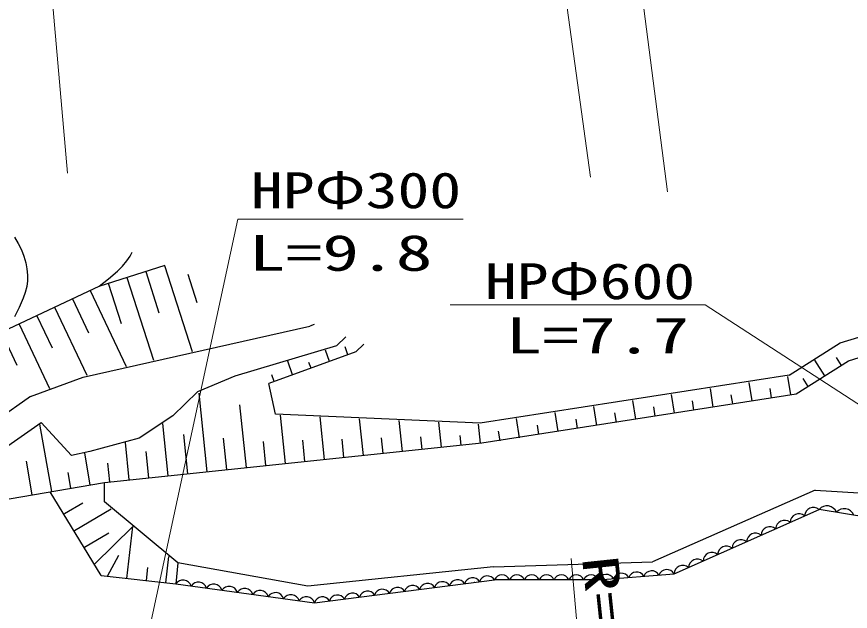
# Model space of a CAD drawing. Units: millimetres, scale not verified. Extents: x 40000 to 680000, y 20000 to 380000.
# Drawn here: x 347036 to 389500, y 307678 to 337989 of the extents above; entities that cross this region are included whole.
import ezdxf
from ezdxf.enums import TextEntityAlignment as Align

# ---------------------------------------------------------------- set-up
doc = ezdxf.new("R2010")
doc.units = ezdxf.units.MM
doc.header["$LTSCALE"] = 1000
doc.layers.add('M-BGD', color=7, linetype='Continuous', lineweight=25)
doc.layers.add('M-STR-HTXT', color=7, linetype='Continuous', lineweight=13)
doc.styles.add('ＭＳ ゴシック', font='')
doc.styles.get('ＭＳ ゴシック').set_extended_font_data('MS Gothic')

msp = doc.modelspace()

# ---------------------------------------------------------------- linework, layer by layer
at = {"layer": 'M-BGD'}
for p, q in [((346932, 326752), (347120, 326433)), ((347120, 326433), (347282, 326098)), ((347282, 326098), (347403, 325780)), ((347403, 325780), (347497, 325446)), ((352648, 325538), (352811, 325776)), ((352811, 325776), (352925, 325987)), ((388990, 321357), (403720, 325969)), ((347497, 325446), (347555, 325132)), ((351237, 324247), (354596, 325322)), ((352172, 325016), (352424, 325269)), ((352424, 325269), (352648, 325538)), ((354561, 325311), (355967, 320915)), ((347555, 325132), (347583, 324815)), ((351717, 324624), (352172, 325016)), ((353609, 325006), (354285, 322893)), ((355754, 324862), (356216, 323418)), ((389414, 320443), (404219, 325132)), ((347580, 324525), (347546, 324240)), ((347583, 324815), (347580, 324525)), ((351235, 324248), (351717, 324624)), ((352656, 324701), (354009, 320475)), ((344240, 320981), (351237, 324247)), ((347546, 324240), (347474, 323933)), ((350777, 324030), (352609, 320158)), ((351704, 324397), (352357, 322357)), ((347373, 323633), (347168, 323163)), ((347474, 323933), (347373, 323633)), ((349873, 323602), (350693, 321869)), ((347168, 323163), (346931, 322695)), ((348969, 323174), (350610, 319708)), ((348066, 322747), (348842, 321107)), ((347162, 322319), (348714, 319039)), ((362182, 322304), (361977, 322218)), ((346258, 321892), (347050, 320219)), ((350426, 319617), (361977, 322218)), ((363327, 321213), (363797, 321662)), ((363327, 321213), (358142, 319673)), ((363910, 320752), (363764, 321156)), ((364725, 321293), (364317, 320900)), ((386385, 319716), (388990, 321357)), ((364317, 320900), (359884, 319294)), ((362970, 320412), (362760, 320992)), ((389047, 320212), (388794, 320612)), ((361090, 319731), (360840, 320422)), ((362030, 320071), (361925, 320361)), ((386743, 318760), (389414, 320443)), ((388201, 319678), (387695, 320482)), ((347741, 318627), (350426, 319617)), ((358142, 319673), (356253, 318868)), ((360150, 319390), (360025, 319736)), ((386385, 319716), (370646, 317271)), ((384496, 318403), (384346, 319348)), ((386470, 318716), (386322, 319655)), ((387355, 319145), (387102, 319547)), ((360227, 317735), (359883, 319294)), ((382521, 318091), (382370, 319041)), ((385483, 318560), (385409, 319029)), ((347741, 318627), (345979, 317380)), ((356253, 318868), (354983, 317637)), ((356747, 314796), (356330, 318798)), ((370737, 316274), (386743, 318760)), ((380546, 317778), (380394, 318735)), ((383508, 318247), (383433, 318719)), ((358736, 315003), (358402, 318207)), ((376596, 317152), (376443, 318121)), ((378571, 317465), (378419, 318428)), ((379559, 317621), (379483, 318100)), ((381533, 317934), (381458, 318410)), ((354983, 317637), (353273, 316511)), ((370646, 317271), (360227, 317735)), ((360724, 315210), (360468, 317674)), ((374622, 316839), (374467, 317814)), ((377584, 317308), (377508, 317790)), ((346588, 316120), (348277, 317307)), ((348819, 313780), (348220, 317211)), ((349827, 315621), (348277, 317307)), ((354759, 314589), (354481, 317253)), ((362713, 315417), (362487, 317585)), ((364702, 315625), (364507, 317495)), ((366690, 315832), (366527, 317405)), ((368679, 316039), (368546, 317315)), ((370668, 316246), (370566, 317225)), ((372647, 316526), (372491, 317507)), ((375609, 316995), (375532, 317480)), ((371660, 316370), (371582, 316860)), ((373634, 316683), (373557, 317170)), ((353273, 316511), (350767, 315833)), ((355753, 314692), (355544, 316693)), ((357741, 314899), (357575, 316501)), ((361719, 315314), (361606, 316397)), ((363707, 315521), (363610, 316456)), ((365696, 315728), (365614, 316515)), ((367685, 315935), (367618, 316574)), ((369673, 316143), (369622, 316632)), ((351518, 314251), (370737, 316274)), ((352770, 314381), (352572, 316279)), ((359730, 315107), (359602, 316339)), ((350767, 315833), (349827, 315621)), ((350788, 314124), (350505, 315745)), ((353764, 314485), (353625, 315817)), ((347834, 313608), (347534, 315324)), ((351776, 314278), (351677, 315227)), ((349803, 313952), (349662, 314762)), ((345876, 313275), (351518, 314251)), ((351503, 313260), (351518, 314251)), ((387714, 313856), (379418, 310194)), ((387714, 313856), (391105, 313652)), ((351337, 309498), (348748, 313772)), ((349475, 312664), (350412, 313216)), ((355238, 310158), (351503, 313260)), ((349981, 311802), (351857, 312905)), ((380519, 309586), (387909, 312876)), ((391443, 312294), (387909, 312876)), ((350995, 310079), (352948, 312005)), ((352654, 309352), (352948, 312005)), ((350488, 310941), (351737, 311675)), ((351660, 309462), (352233, 310546)), ((354641, 309131), (354790, 310475)), ((355238, 310158), (355138, 309076)), ((361870, 308954), (355238, 310158)), ((371318, 309949), (379418, 310194)), ((353647, 309241), (353722, 309913)), ((371318, 309949), (361870, 308954)), ((376676, 309283), (380519, 309586)), ((351337, 309498), (355138, 309076)), ((362207, 308116), (371379, 309281)), ((376676, 309283), (371379, 309281)), ((355138, 309076), (362207, 308116))]:
    msp.add_line(p, q, dxfattribs=at)
for centre, radius, start, end in [((387621, 312526), 452, 50.5691, 177.4281), ((388306, 312531), 526, 22.3178, 139.0041), ((386883, 312197), 452, 50.5691, 177.4281), ((389189, 312385), 526, 22.3178, 139.0041), ((386144, 311868), 452, 50.5691, 177.4281), ((385405, 311539), 452, 50.5691, 177.4281), ((383927, 310881), 452, 50.5691, 177.4281), ((384666, 311210), 452, 50.5691, 177.4281), ((383188, 310552), 452, 50.5691, 177.4281), ((382449, 310223), 452, 50.5691, 177.4281), ((380971, 309565), 452, 50.5691, 177.4281), ((381710, 309894), 452, 50.5691, 177.4281), ((377074, 309141), 422, 28.5997, 160.4145), ((377842, 309202), 422, 28.5997, 160.4145), ((378611, 309262), 422, 28.5997, 160.4145), ((379380, 309323), 422, 28.5997, 160.4145), ((380148, 309384), 422, 28.5997, 160.4145), ((355505, 308835), 439, 17.7942, 146.7354), ((356291, 308728), 439, 17.7942, 146.7354), ((368725, 308771), 422, 31.2939, 163.1906), ((369490, 308868), 422, 31.2939, 163.1906), ((370254, 308965), 422, 31.2939, 163.1906), ((370458, 308435), 724, 94.7931, 99.6918), ((371018, 309062), 422, 31.2939, 163.1906), ((371757, 309120), 411, 23.1215, 156.913), ((372514, 309120), 411, 23.1215, 156.913), ((373271, 309120), 411, 23.1215, 156.913), ((374027, 309121), 411, 23.1215, 156.913), ((374784, 309121), 411, 23.1215, 156.913), ((375541, 309121), 411, 23.1215, 156.913), ((376297, 309121), 411, 23.1215, 156.913), ((357076, 308622), 439, 17.7942, 146.7354), ((357861, 308515), 439, 17.7942, 146.7354), ((358647, 308408), 439, 17.7942, 146.7354), ((359432, 308301), 439, 17.7942, 146.7354), ((364904, 308285), 422, 31.2939, 163.1906), ((365668, 308382), 422, 31.2939, 163.1906), ((366432, 308479), 422, 31.2939, 163.1906), ((367197, 308576), 422, 31.2939, 163.1906), ((367961, 308674), 422, 31.2939, 163.1906), ((360218, 308195), 439, 17.7942, 146.7354), ((361003, 308088), 439, 17.7942, 146.7354), ((361789, 307981), 439, 17.7942, 146.7354), ((362611, 307994), 422, 31.2939, 163.1906), ((363375, 308091), 422, 31.2939, 163.1906), ((364139, 308188), 422, 31.2939, 163.1906)]:
    msp.add_arc(centre, radius, start, end, dxfattribs=at)
at = {"layer": 'M-STR-HTXT'}
for p, q in [((380182, 329062), (377528, 349789)), ((349621, 330012), (348138, 347223)), ((376269, 329803), (374051, 345890)), ((348823, 283686), (358304, 327661)), ((358304, 327661), (369772, 327661)), ((382114, 323307), (369123, 323307)), ((420109, 298576), (382114, 323307)), ((377836, 280713), (375282, 310376))]:
    msp.add_line(p, q, dxfattribs=at)

# ---------------------------------------------------------------- texts
at = {"layer": 'M-STR-HTXT', "style": 'ＭＳ ゴシック'}
for s, width, p in [('HPΦ300', 1.3, (358968, 327675)), ('L=9.8', 1.5, (358865, 324485)), ('HPΦ600', 1.3, (370887, 323040)), ('L=7.7', 1.5, (371940, 320274))]:
    msp.add_text(s, height=1833, dxfattribs=dict(at, width=width)).set_placement(p, align=Align.BOTTOM_LEFT)
at = {"layer": 'M-STR-HTXT', "style": 'ＭＳ ゴシック', "width": 1.5}
msp.add_text('R=100', height=1833, rotation=276, dxfattribs=at).set_placement((375282, 310376), align=Align.BOTTOM_LEFT)

doc.saveas('drawing.dxf')
